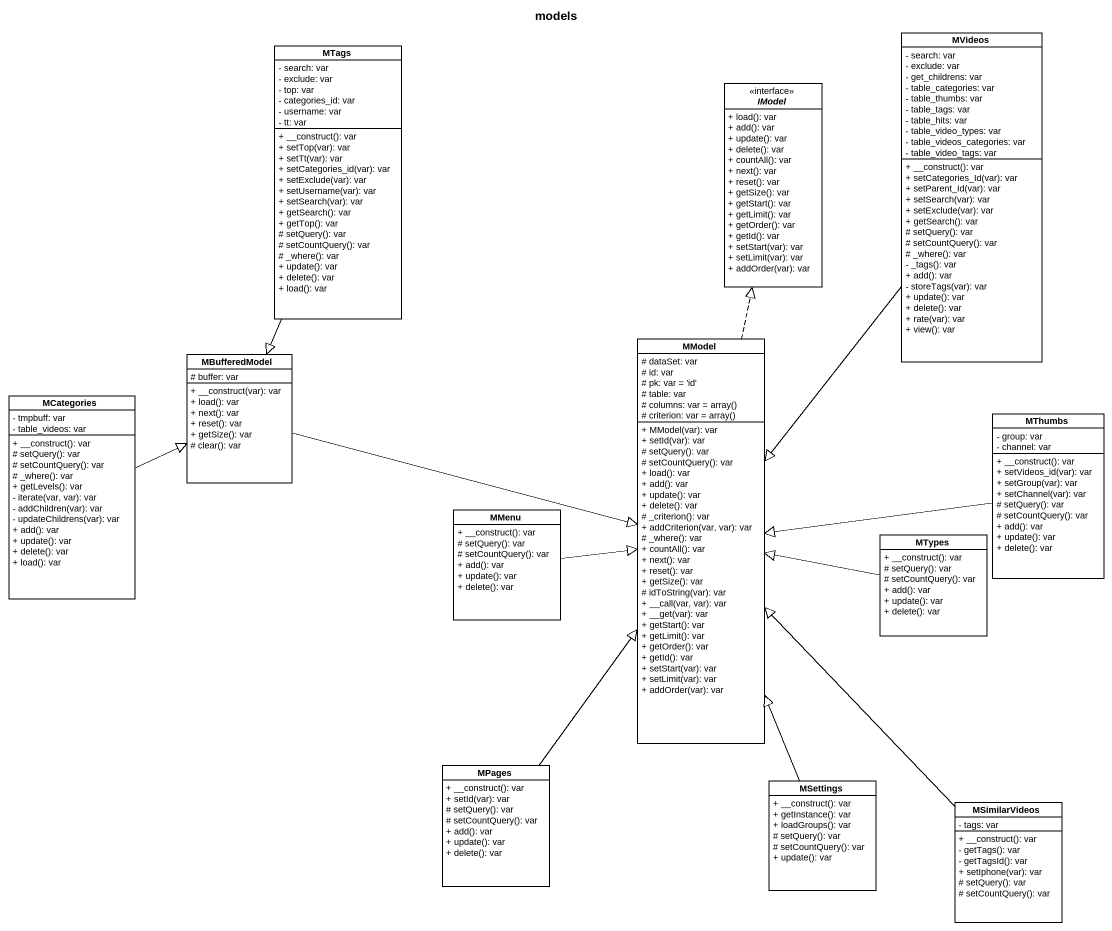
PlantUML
@startuml
title models
hide circle
hide empty members
skinparam classAttributeIconSize 0
class MVideos {
  - search: var
  - exclude: var
  - get_childrens: var
  - table_categories: var
  - table_thumbs: var
  - table_tags: var
  - table_hits: var
  - table_video_types: var
  - table_videos_categories: var
  - table_video_tags: var
  + __construct(): var
  + setCategories_Id(var): var
  + setParent_Id(var): var
  + setSearch(var): var
  + setExclude(var): var
  + getSearch(): var
  # setQuery(): var
  # setCountQuery(): var
  # _where(): var
  - _tags(): var
  + add(): var
  - storeTags(var): var
  + update(): var
  + delete(): var
  + rate(var): var
  + view(): var
}
class MTags {
  - search: var
  - exclude: var
  - top: var
  - categories_id: var
  - username: var
  - tt: var
  + __construct(): var
  + setTop(var): var
  + setTt(var): var
  + setCategories_id(var): var
  + setExclude(var): var
  + setUsername(var): var
  + setSearch(var): var
  + getSearch(): var
  + getTop(): var
  # setQuery(): var
  # setCountQuery(): var
  # _where(): var
  + update(): var
  + delete(): var
  + load(): var
}
interface IModel <<interface>> {
  + load(): var
  + add(): var
  + update(): var
  + delete(): var
  + countAll(): var
  + next(): var
  + reset(): var
  + getSize(): var
  + getStart(): var
  + getLimit(): var
  + getOrder(): var
  + getId(): var
  + setStart(var): var
  + setLimit(var): var
  + addOrder(var): var
}
class MModel {
  # dataSet: var
  # id: var
  # pk: var = 'id'
  # table: var
  {field} # columns: var = array()
  {field} # criterion: var = array()
  + MModel(var): var
  + setId(var): var
  # setQuery(): var
  # setCountQuery(): var
  + load(): var
  + add(): var
  + update(): var
  + delete(): var
  # _criterion(): var
  + addCriterion(var, var): var
  # _where(): var
  + countAll(): var
  + next(): var
  + reset(): var
  + getSize(): var
  # idToString(var): var
  + __call(var, var): var
  + __get(var): var
  + getStart(): var
  + getLimit(): var
  + getOrder(): var
  + getId(): var
  + setStart(var): var
  + setLimit(var): var
  + addOrder(var): var
}
class MBufferedModel {
  # buffer: var
  + __construct(var): var
  + load(): var
  + next(): var
  + reset(): var
  + getSize(): var
  # clear(): var
}
class MCategories {
  - tmpbuff: var
  - table_videos: var
  + __construct(): var
  # setQuery(): var
  # setCountQuery(): var
  # _where(): var
  + getLevels(): var
  - iterate(var, var): var
  - addChildren(var): var
  - updateChildrens(var): var
  + add(): var
  + update(): var
  + delete(): var
  + load(): var
}
class MThumbs {
  - group: var
  - channel: var
  + __construct(): var
  + setVideos_id(var): var
  + setGroup(var): var
  + setChannel(var): var
  # setQuery(): var
  # setCountQuery(): var
  + add(): var
  + update(): var
  + delete(): var
}
class MMenu {
  + __construct(): var
  # setQuery(): var
  # setCountQuery(): var
  + add(): var
  + update(): var
  + delete(): var
}
class MTypes {
  + __construct(): var
  # setQuery(): var
  # setCountQuery(): var
  + add(): var
  + update(): var
  + delete(): var
}
class MPages {
  + __construct(): var
  + setId(var): var
  # setQuery(): var
  # setCountQuery(): var
  + add(): var
  + update(): var
  + delete(): var
}
class MSettings {
  + __construct(): var
  + getInstance(): var
  + loadGroups(): var
  # setQuery(): var
  # setCountQuery(): var
  + update(): var
}
class MSimilarVideos {
  - tags: var
  + __construct(): var
  - getTags(): var
  - getTagsId(): var
  + setIphone(var): var
  # setQuery(): var
  # setCountQuery(): var
}
MVideos --|> MModel
MTags --|> MBufferedModel
MModel .up.|> IModel
MBufferedModel -right-|> MModel
MCategories -right-|> MBufferedModel
MThumbs -left-|> MModel
MMenu -right-|> MModel
MTypes -left-|> MModel
MPages -up-|> MModel
MSettings -up-|> MModel
MSimilarVideos -up-|> MModel
@enduml
